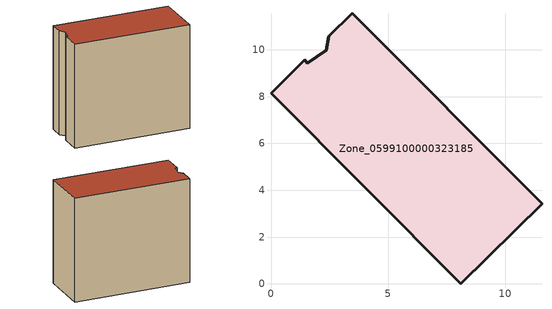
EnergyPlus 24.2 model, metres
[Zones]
Zone_0599100000323185
 floor ground (C_G): 2.47,10.59 3.47,11.57 11.58,3.43 8.1,0 0,8.14 1.45,9.58 1.56,9.42 2.36,9.98 z0.95
 wall outside (C_F): 8.1,0 11.58,3.43 3.47,11.57 2.47,10.59 2.36,9.98 1.56,9.42 1.45,9.58 0,8.14 8.1,0 z0.95:11.21
 roof outside (C_R): 3.47,11.57 2.47,10.59 2.36,9.98 1.56,9.42 1.45,9.58 0,8.14 8.1,0 11.58,3.43 z11.21
[BUILDING]
Pand.0599100000323185: North Axis=0; Terrain=City; Loads Convergence Tolerance Value=0.04; Temperature Convergence Tolerance Value=0.4; Solar Distribution=FullExterior; Maximum Number of Warmup Days=25; Minimum Number of Warmup Days=1
[Site:Location]
Rotterdam.The.Hague.AP_ZH_NLD Design_Conditions: Latitude=51.96; Longitude=4.45; Time Zone=1; Elevation=-4.5
[SITE:GROUNDTEMPERATURE:BUILDINGSURFACE]
18, 18, 18, 18, 18, 18, 18, 18, 18, 18, 18, 18
[MATERIAL] Thermal Absorptance=0.9; Solar Absorptance=0.7; Visible Absorptance=0.7
Name | Roughness | Thickness | Conductivity | Density | Specific Heat
G.TI.1946 | MediumSmooth | 0.15 | 1 | 540 | 1210
F.TI.1946 | Rough | 0.3 | 0.857143 | 1920 | 840
R.TI.1946 | MediumRough | 0.2 | 0.1 | 1500 | 1000
[CONSTRUCTION]
C_G: G.TI.1946
C_F: F.TI.1946
C_R: R.TI.1946
[ZONE]
Zone_0599100000323185: Type=1; Multiplier=1; Ceiling Height=Autocalculate; Volume=Autocalculate; Floor Area=autocalculate; Part of Total Floor Area=Yes
[ZONEINFILTRATION:DESIGNFLOWRATE]
Infil_Zone_0599100000323185: Zone or ZoneList or Space or SpaceList=Zone_0599100000323185; Schedule=AlwaysOn; Design Flow Rate Calculation Method=Flow/Area; Flow Rate per Floor Area=0.003; Constant Term Coefficient=1; Temperature Term Coefficient=0; Velocity Term Coefficient=0; Velocity Squared Term Coefficient=0
[HVACTEMPLATE:ZONE:IDEALLOADSAIRSYSTEM]
Zone_0599100000323185: Maximum Heating Supply Air Temperature=50; Minimum Cooling Supply Air Temperature=13; Maximum Heating Supply Air Humidity Ratio=0.0156; Minimum Cooling Supply Air Humidity Ratio=0.0077; Heating Limit=NoLimit; Cooling Limit=NoLimit; Dehumidification Control Type=ConstantSensibleHeatRatio; Cooling Sensible Heat Ratio=0.7; Dehumidification Setpoint=60; Humidification Control Type=None; Humidification Setpoint=30; Outdoor Air Method=None; Outdoor Air Flow Rate per Person=0.00944; Outdoor Air Flow Rate per Zone Floor Area=0; Outdoor Air Flow Rate per Zone=0; Demand Controlled Ventilation Type=None; Outdoor Air Economizer Type=NoEconomizer; Heat Recovery Type=None; Sensible Heat Recovery Effectiveness=0.7; Latent Heat Recovery Effectiveness=0.65
[ZONECONTROL:THERMOSTAT]
ThermostatControl_Zone_0599100000323185: Zone or ZoneList=Zone_0599100000323185; Control Type Schedule=DualSetpointControlType; Control 1=Thermostat_Zone_0599100000323185; Temperature Difference Between Cutout And Setpoint=0
[THERMOSTATSETPOINT:DUALSETPOINT]
Thermostat_Zone_0599100000323185: Heating Setpoint Temperature Schedule=HeatingSetpoint_Zone_0599100000323185; Cooling Setpoint Temperature Schedule=CoolingSetpoint_Zone_0599100000323185
[SCHEDULE:COMPACT]
HeatingSetpoint_Zone_0599100000323185: Through: 12/31, For: AllDays, Until: 24:00, 21
CoolingSetpoint_Zone_0599100000323185: Through: 12/31, For: AllDays, Until: 24:00, 24
DualSetpointControlType: Through: 12/31, For: AllDays, Until: 24:00, 4
AlwaysOn: Through: 12/31, For: AllDays, Until: 24:00, 1
